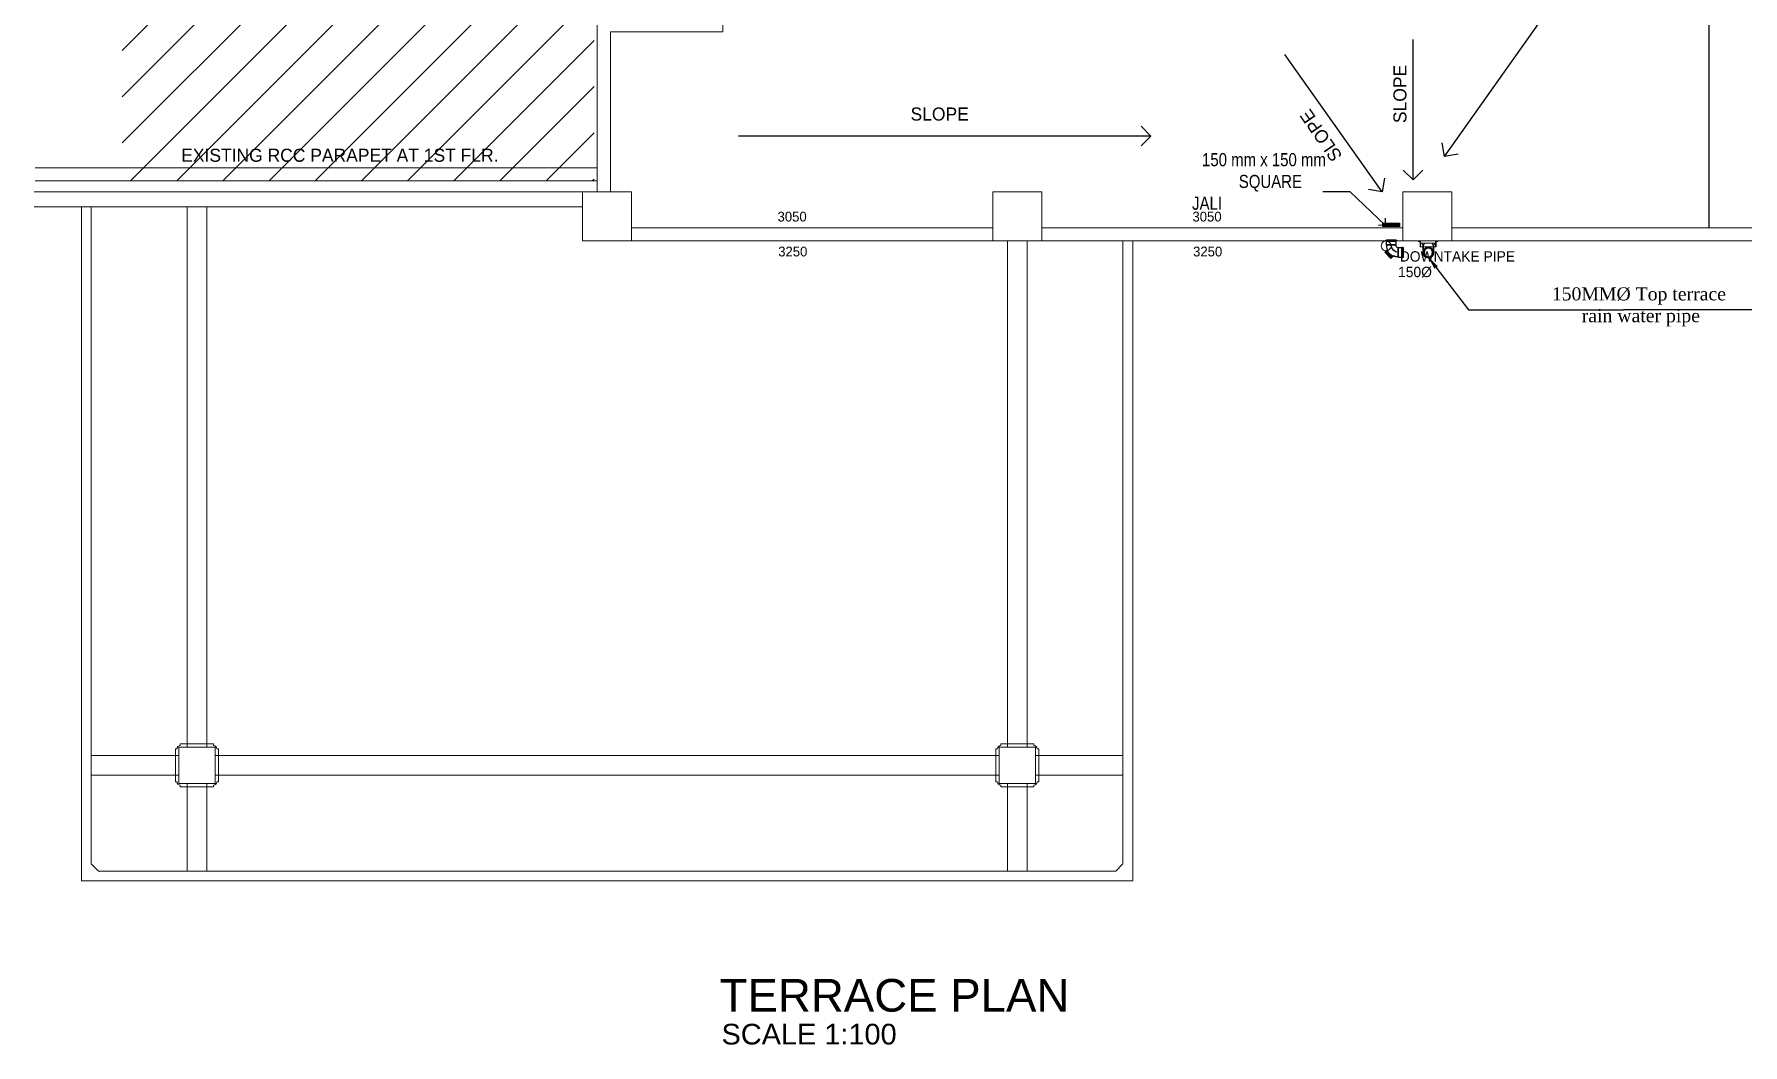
# Model space of a CAD drawing. Header units: inches. Extents: x 5899882 to 5988838, y -468923 to -96891.
# Drawn here: x 5928335 to 5954503, y -451555 to -436083 of the extents above; entities that cross this region are included whole.
import ezdxf

# ---------------------------------------------------------------- set-up
doc = ezdxf.new("R2010")
doc.units = ezdxf.units.IN
doc.header["$MEASUREMENT"] = 0
for name, color, linetype in [('0 - SLC - RIDGE LINE', 7, 'Continuous'), ('0 slc 75mm  rean water pipe', 5, 'Continuous'), ('0 slc Rwp sloape', 7, 'Continuous'), ('0 slc Square jali', 140, 'Continuous'), ('0- SLC - SLOPE', 4, 'Continuous'), ('0- SLC ARCH LAYOUT', 7, 'Continuous'), ('0-SLC-leader', 7, 'Continuous'), ('ARLC-CNTR LINE', 8, 'Continuous'), ('ARLC-PHASING', 8, 'Continuous'), ('P-TEXT', 7, 'Continuous'), ('Phe floor wash', 7, 'Continuous'), ('rwp', 5, 'Continuous')]:
    doc.layers.add(name, color=color, linetype=linetype)
for name, color, linetype, lineweight in [('0-SLC-CLAMPS', 7, 'Continuous', 9), ('ARLC-ELE0', 8, 'Continuous', 9), ('ARLC-EXIST', 8, 'Continuous', 5), ('ARLC-HATCH-C', 8, 'Continuous', 5), ('ARLC-TEXT0', 8, 'Continuous', 20)]:
    doc.layers.add(name, color=color, linetype=linetype, lineweight=lineweight)
doc.styles.add('DIM', font='times.ttf')
doc.styles.add('ROMANTIC', font='romantic.ttf')
doc.styles.get("Standard").update_dxf_attribs({"font": 'arial.ttf'})
doc.styles.add('swati', font='GOTHIC.TTF')
doc.styles.add('TI', font='swissc.ttf')
doc.dimstyles.get("Standard").update_dxf_attribs({"dimtxt": 200, "dimasz": 200, "dimexe": 0.18, "dimexo": 0.0625, "dimgap": 0.09, "dimtad": 0, "dimdec": 0, "dimrnd": 5, "dimzin": 0, "dimdsep": 46, "dimtxsty": 'Standard', "dimblk": 'OBLIQUE', "dimcen": 0.09, "dimadec": 0, "dimazin": 0, "dimtfac": 1, "dimtdec": 0, "dimtofl": 0, "dimtmove": 0, "dimatfit": 3, "dimfxl": 1, "dimtolj": 1, "dimtzin": 0, "dimarcsym": 0})
doc.dimstyles.new('Standard$7', dxfattribs={"dimtxt": 250, "dimasz": 800, "dimexe": 200, "dimexo": 100, "dimgap": 100, "dimtad": 1, "dimdec": 0, "dimrnd": 5, "dimzin": 0, "dimdsep": 46, "dimtxsty": 'ROMANTIC', "dimblk": 'ARCHTICK', "dimcen": 0.09, "dimdle": 150, "dimclrd": 251, "dimclre": 251, "dimclrt": 6, "dimadec": 0, "dimazin": 0, "dimtfac": 1, "dimtdec": 0, "dimtofl": 0, "dimtmove": 0, "dimatfit": 3, "dimldrblk": 'OPEN90', "dimfxl": 1, "dimtolj": 1, "dimtzin": 0, "dimarcsym": 0})

# ---------------------------------------------------------------- blocks, each defined once
blk = doc.blocks.new('BBB')
at = {"layer": 'ARLC-ELE0', "ltscale": 0.5}
blk.add_arc((5385590, -97077), 75, 88.4678, 270, dxfattribs=at)
at = {"layer": 'ARLC-ELE0', "ltscale": 0.001}
blk.add_arc((5385590, -97077), 75, 270, 91.5322, dxfattribs=at)
blk = doc.blocks.new('A$C4B502A18')
at = {"layer": 'ARLC-HATCH-C', "ltscale": 0.01}
h = blk.add_hatch(dxfattribs=at)
h.set_pattern_fill('ANSI31', color=256, scale=4000, style=0)
h.set_pattern_definition([(45, (-5806113.9, 109606.97), (-353.55339, 353.55339), [])])
h.paths.add_polyline_path([(-8275, -9586), (-15501, -9586), (-15501, 804), (-8305, 804), (-8305, 804), (-8075, 804), (-8075, -7056), (-8275, -7056)])
at = {"layer": 'ARLC-ELE0'}
for p, q in [((-8225, -9756), (-8225, -7106)), ((-11762, -9756), (-16849, -9756)), ((-13982, -9756), (-8450, -9756)), ((-8450, -10506), (-8450, -9756)), ((-11762, -9986), (-16849, -9986)), ((-16126, -9986), (-16126, -20304)), ((-16126, -9986), (-16126, -20176)), ((-15976, -20044), (-15976, -9986)), ((-15976, -19916), (-15976, -9986)), ((-14507, -18257), (-14507, -9986)), ((-14507, -18257), (-14507, -9986)), ((-14207, -18257), (-14207, -9986)), ((-14207, -18257), (-14207, -9986)), ((-13982, -9986), (-8450, -9986)), ((12896, -10506), (-8450, -10506)), ((-1943, -18257), (-1943, -10506)), ((-1643, -18257), (-1643, -10506)), ((-174, -20044), (-174, -10506)), ((-25, -10506), (-25, -20304)), ((-14078, -18257), (-14636, -18257)), ((-14636, -18257), (-14636, -18814)), ((-14078, -18814), (-14078, -18257)), ((-1514, -18257), (-2072, -18257)), ((-2072, -18257), (-2072, -18814)), ((-1514, -18814), (-1514, -18257)), ((-14636, -18385), (-15976, -18385)), ((-14078, -18385), (-2072, -18385)), ((-1514, -18385), (-174, -18385)), ((-14636, -18685), (-15976, -18685)), ((-14636, -18814), (-14078, -18814)), ((-14507, -18814), (-14507, -20154)), ((-14207, -18814), (-14207, -20154)), ((-14078, -18685), (-2072, -18685)), ((-2072, -18814), (-1514, -18814)), ((-1943, -18814), (-1943, -20154)), ((-1643, -18814), (-1643, -20154)), ((-1514, -18685), (-174, -18685)), ((-15976, -20044), (-15866, -20154)), ((-174, -20044), (-284, -20154)), ((-16126, -20304), (-25, -20304)), ((-15866, -20154), (-284, -20154))]:
    blk.add_line(p, q, dxfattribs=at)
at = {"layer": 'ARLC-ELE0', "ltscale": 0.001}
for p, q in [((-14686, -18281), (-14686, -18789)), ((-14661, -18281), (-14686, -18281)), ((-14103, -18206), (-14611, -18206)), ((-14611, -18206), (-14611, -18231)), ((-14103, -18206), (-14103, -18231)), ((-14053, -18281), (-14028, -18281)), ((-14028, -18281), (-14028, -18789)), ((-2122, -18281), (-2122, -18789)), ((-2097, -18281), (-2122, -18281)), ((-1539, -18206), (-2047, -18206)), ((-2047, -18206), (-2047, -18231)), ((-1539, -18206), (-1539, -18231)), ((-1489, -18281), (-1464, -18281)), ((-1464, -18281), (-1464, -18789)), ((-14661, -18789), (-14686, -18789)), ((-14611, -18864), (-14611, -18839)), ((-14103, -18864), (-14103, -18839)), ((-14053, -18789), (-14028, -18789)), ((-2097, -18789), (-2122, -18789)), ((-2047, -18864), (-2047, -18839)), ((-1539, -18864), (-1539, -18839)), ((-1489, -18789), (-1464, -18789)), ((-14103, -18864), (-14611, -18864)), ((-1539, -18864), (-2047, -18864))]:
    blk.add_line(p, q, dxfattribs=at)
at = {"layer": 'ARLC-ELE0'}
for points in [[(-8225, -9756), (-8225, -7106), (-6500, -7106), (-6500, -86)], [(-8025, -9756), (-8025, -7306), (-6300, -7306), (-6300, -86)], [(-2168, -10306), (-7700, -10306)], [(4114, -10306), (-1418, -10306)], [(10396, -10306), (4864, -10306)]]:
    blk.add_lwpolyline(points, dxfattribs=at)
for points in [[(-8450, -10506), (-7700, -10506), (-7700, -9756), (-8450, -9756)], [(-8450, -10506), (-7700, -10506), (-7700, -9756), (-8450, -9756)], [(-2168, -10506), (-1418, -10506), (-1418, -9756), (-2168, -9756)], [(4114, -10506), (4864, -10506), (4864, -9756), (4114, -9756)]]:
    blk.add_lwpolyline(points, close=True, dxfattribs=at)
at = {"layer": 'ARLC-ELE0', "ltscale": 0.001}
for centre, start, end in [((-14611, -18281), 90, 180), ((-14103, -18281), 0, 90), ((-2047, -18281), 90, 180), ((-1539, -18281), 0, 90), ((-14611, -18789), 180, 270), ((-14103, -18789), 270, 0), ((-2047, -18789), 180, 270), ((-1539, -18789), 270, 0)]:
    blk.add_arc(centre, 50, start, end, dxfattribs=at)
at = {"layer": 'ARLC-EXIST', "ltscale": 5}
for p, q in [((-16833, -9386), (-8275, -9386)), ((-16833, -9386), (-8225, -9386)), ((-16833, -9586), (-8225, -9586))]:
    blk.add_line(p, q, dxfattribs=at)
at = {"layer": 'ARLC-CNTR LINE', "rotation": 90}
blk.add_blockref('BBB', (-93221, -5396172), dxfattribs=at)
at = {"layer": 'ARLC-TEXT0', "style": 'swati'}
for s, height, p in [('EXISTING RCC PARAPET AT 1ST FLR.', 200, (-14597, -9295)), ('DOWNTAKE PIPE', 158.4, (4065, -10823)), ('150%%C', 158.4, (4039, -11061))]:
    blk.add_text(s, height=height, dxfattribs=at).set_placement(p)
at = {"layer": 'ARLC-TEXT0'}
blk.add_text('SCALE 1:100', height=316.88, dxfattribs=at).set_placement((-6322, -22809))
at = {"layer": 'ARLC-TEXT0', "insert": (-6351, -21806), "char_height": 500, "width": 13034.79, "attachment_point": 1}
blk.add_mtext('TERRACE PLAN ', dxfattribs=at)
at = {"layer": 'ARLC-PHASING', "ltscale": 350, "char_height": 150, "attachment_point": 5, "style": 'swati', "bg_fill": 2}
for s, insert in [('3050', (-5241, -10136)), ('3050', (1113, -10136)), ('3250', (-5231, -10670)), ('3250', (1123, -10670))]:
    blk.add_mtext(s, dxfattribs=dict(at, insert=insert))
blk = doc.blocks.new('_Open90')
at = {"color": 0, "linetype": 'ByBlock', "lineweight": -2}
for p, q in [((0, 0), (-1, 0)), ((-0.5, 0.5), (0, 0)), ((0, 0), (-0.5, -0.5))]:
    blk.add_line(p, q, dxfattribs=at)
blk = doc.blocks.new('an80')
for points in [[(-46, 0), (-46, 66), (-51, 66), (-51, 76), (-35, 76), (-35, 66), (-40, 66), (-40, 0)], [(46, 0), (46, 66), (51, 66), (51, 76), (35, 76), (35, 66), (40, 66), (40, 0)]]:
    blk.add_lwpolyline(points)
for radius in [46, 40]:
    blk.add_arc((0, 0), radius, 180, 360)
blk = doc.blocks.new('176')
at = {"layer": '0-SLC-CLAMPS', "elevation": 0}
for points in [[(-109, 77), (-109, 80, 0.414214), (-114, 85), (-114, 85), (-114, 66), (-61, 66, 0.414214), (-66, 71), (-103, 71, -0.414214)], [(-109, -76), (-109, -79, -0.414214), (-114, -85), (-114, -85), (-114, -65), (-61, -65, -0.414214), (-66, -70), (-103, -70, 0.414214)]]:
    blk.add_lwpolyline(points, format="xyb", close=True, dxfattribs=at)
blk.add_lwpolyline([(-93, 66), (-93, -65), (-61, -65), (-61, 66)], close=True, dxfattribs=at)
at = {"layer": 'rwp', "color": 5, "const_width": 5.36, "elevation": 0}
blk.add_lwpolyline([(-13, -42, 1), (-13, 38, 1)], format="xyb", close=True, dxfattribs=at)
at = {"layer": 'rwp', "color": 5}
for radius in [42.9, 37.5]:
    blk.add_circle((-13, -2, 0), radius, dxfattribs=at)
at = {"layer": '0-SLC-CLAMPS', "color": 6, "xscale": 1.0714285714286, "yscale": 1.0714285714286, "zscale": 1.0714285714286, "rotation": 90}
blk.add_blockref('an80', (-13, -2, 0), dxfattribs=at)
blk = doc.blocks.new('547')
at = {"layer": '0 slc Square jali', "ltscale": 500}
for points in [[(-127, 0), (-127, 54), (126, 54), (126, 0)], [(-121, 0), (-121, 54), (-117, 54), (-117, 0)], [(-112, 0), (-112, 54), (-107, 54), (-107, 0)], [(-102, 0), (-102, 54), (-97, 54), (-97, 0)], [(-92, 0), (-92, 54), (-87, 54), (-87, 0)], [(-82, 0), (-82, 54), (-77, 54), (-77, 0)], [(-72, 0), (-72, 54), (-67, 54), (-67, 0)], [(-62, 0), (-62, 54), (-57, 54), (-57, 0)], [(-52, 0), (-52, 54), (-47, 54), (-47, 0)], [(-42, 0), (-42, 54), (-37, 54), (-37, 0)], [(-32, 0), (-32, 54), (-27, 54), (-27, 0)], [(-22, 0), (-22, 54), (-17, 54), (-17, 0)], [(-12, 0), (-12, 54), (-8, 54), (-8, 0)], [(-2, 0), (-2, 54), (2, 54), (2, 0)], [(8, 0), (8, 54), (12, 54), (12, 0)], [(17, 0), (17, 54), (22, 54), (22, 0)], [(27, 0), (27, 54), (32, 54), (32, 0)], [(37, 0), (37, 54), (42, 54), (42, 0)], [(47, 0), (47, 54), (52, 54), (52, 0)], [(57, 0), (57, 54), (62, 54), (62, 0)], [(67, 0), (67, 54), (72, 54), (72, 0)], [(77, 0), (77, 54), (82, 54), (82, 0)], [(87, 0), (87, 54), (92, 54), (92, 0)], [(97, 0), (97, 54), (102, 54), (102, 0)], [(107, 0), (107, 54), (112, 54), (112, 0)], [(117, 0), (117, 54), (121, 54), (121, 0)]]:
    blk.add_lwpolyline(points, close=True, dxfattribs=at)
blk = doc.blocks.new('45 bend')
at = {"layer": '0 slc 75mm  rean water pipe'}
for p, q in [((-76, 53), (-79, 53)), ((-79, 53), (-79, -22)), ((-76, 55), (-76, -23)), ((-70, 57), (-74, 57)), ((-69, 55), (-69, -23)), ((-42, 53), (-69, 53)), ((-42, 53), (-42, -22)), ((-41, 53), (-40, 52)), ((-40, 52), (-40, -20)), ((-76, -22), (-79, -22)), ((-70, -25), (-74, -25)), ((-42, -22), (-69, -22)), ((-41, -21), (-40, -20)), ((-23, -68), (-23, -72)), ((56, -66), (-21, -66)), ((56, -74), (-21, -74)), ((-20, -39), (-18, -37)), ((55, -39), (-20, -39)), ((-20, -40), (-20, -66)), ((-20, -74), (-20, -77)), ((55, -77), (-20, -77)), ((53, -37), (-18, -37)), ((55, -39), (53, -37)), ((55, -40), (55, -66)), ((55, -74), (55, -77)), ((58, -68), (58, -72))]:
    blk.add_line(p, q, dxfattribs=at)
for points in [[(15, 65), (-4, 45)], [(19, 62), (4, 46)], [(24, 58), (9, 43)], [(65, 18), (15, 65)], [(28, 53), (15, 39)], [(33, 49), (20, 36)], [(37, 45), (25, 32)], [(42, 40), (30, 27)], [(46, 36), (34, 23)], [(51, 31), (38, 18)], [(56, 27), (42, 12)], [(60, 23), (45, 7)], [(65, 18), (45, -3)]]:
    blk.add_lwpolyline(points, dxfattribs=at)
for centre, radius, start, end in [((-74, 55), 1.87, 90, 180), ((-70, 55), 1.87, 0, 90), ((-42, 53), 0.625, 45, 90), ((-40, -42), 93.1, 67.7239, 90), ((-40, -42), 57.5, 2.5, 90), ((-37, -38), 93.2, 24.7894, 67.7106), ((-74, -23), 1.87, 180, 270), ((-70, -23), 1.87, 270, 0), ((-42, -21), 0.625, 270, 315), ((-40, -42), 22.6, 12.1697, 89.2901), ((-21, -68), 1.87, 90, 180), ((-21, -72), 1.87, 180, 270), ((-19, -40), 0.625, 135, 180), ((-40, -42), 93.1, 2.5, 24.7761), ((55, -40), 0.625, 0, 45), ((56, -68), 1.87, 0, 90), ((56, -72), 1.87, 270, 0)]:
    blk.add_arc(centre, radius, start, end, dxfattribs=at)
at = {"layer": '0 slc 75mm  rean water pipe', "color": 8}
blk.add_arc((-40, -42), 57.5, 2.5, 90, dxfattribs=at)
blk = doc.blocks.new('_OBLIQUE')
at = {"color": 0, "linetype": 'ByBlock'}
blk.add_line((-0.5, -0.5), (0.5, 0.5), dxfattribs=at)

msp = doc.modelspace()

# ---------------------------------------------------------------- block references
at = {"layer": '0- SLC ARCH LAYOUT'}
msp.add_blockref('A$C4B502A18', (5945183.9, -428741.5), dxfattribs=at)

# ---------------------------------------------------------------- next in the draw order: linework, layer by layer
at = {"layer": '0 - SLC - RIDGE LINE', "color": 1, "ltscale": 8, "const_width": 20}
msp.add_lwpolyline([(5953983.9, -422538), (5953983.9, -439048)], dxfattribs=at)

# ---------------------------------------------------------------- next in the draw order: block references
at = {"layer": '0 slc 75mm  rean water pipe', "lineweight": -3, "xscale": -2, "yscale": 2, "zscale": 2, "rotation": 90.00000460984643}
msp.add_blockref('45 bend', (5949149.5, -439388.4), dxfattribs=at)
at = {"layer": '0 slc Square jali', "color": 3}
msp.add_blockref('547', (5949117.5, -439027.9), dxfattribs=at)
at = {"layer": '0-SLC-CLAMPS', "xscale": -1.744186046511625, "yscale": 1.744186046511625, "zscale": 1.744186046511625, "rotation": 90}
msp.add_blockref('176', (5949682.9, -439446.8, 0), dxfattribs=at)

# ---------------------------------------------------------------- next in the draw order: texts
at = {"layer": '0- SLC - SLOPE', "color": 4, "ltscale": 8, "style": 'swati'}
for rotation, p in [(90, (5949351.1, -437444.5)), (124.70348, (5948378.1, -437944.3))]:
    msp.add_text('SLOPE', height=200, rotation=rotation, dxfattribs=at).set_placement(p)
msp.add_text('SLOPE', height=200, dxfattribs=at).set_placement((5941756.5, -437405.5))
at = {"layer": 'P-TEXT', "color": 7, "insert": (5951138.7, -440258), "char_height": 200, "width": 3434.546, "attachment_point": 4, "rotation": 360}
msp.add_mtext('\\pi438.42;{\\fTimes New Roman|b0|i0|c0|p18;\\C3;150MMØ Top terrace\\P\\pi820.8; rain water pipe }', dxfattribs=at)
at = {"layer": 'Phe floor wash', "lineweight": 30, "insert": (5946068.3, -438773.7), "char_height": 200, "width": 2077.5, "attachment_point": 7, "style": 'TI'}
msp.add_mtext('\\pi152.05;150 mm x 150 mm  \\P\\pi715.42;SQUARE JALI ', dxfattribs=at)

# ---------------------------------------------------------------- next in the draw order: leaders
at = {"layer": '0 slc Rwp sloape', "color": 2}
for points in [[(5949685.1, -439495.3), (5950299, -440303.5), (5952673.5, -440303.5)], [(5955874.4, -439495.3), (5955260.5, -440303.5), (5952673.5, -440303.5)]]:
    msp.add_leader(points, dimstyle='Standard', override={"dimasz": 200, "dimclrd": 3, "dimfxl": 0.18}, dxfattribs=at)
at = {"layer": '0- SLC - SLOPE', "color": 4, "ltscale": 8}
for points in [[(5949936.2, -437956.9), (5953282.8, -433226.8)], [(5949452.5, -438312.4), (5949452.5, -436165.7)], [(5948980.9, -438499), (5947490.6, -436392.5)], [(5945437, -437642.5), (5939121, -437642.5)]]:
    msp.add_leader(points, dimstyle='Standard$7', override={"dimtxt": 0.18, "dimasz": 300, "dimexe": 0.18, "dimexo": 0.0625, "dimgap": 0.09, "dimtad": 0, "dimtih": 1, "dimtoh": 1, "dimdec": 4, "dimrnd": 0, "dimdsep": 0, "dimtxsty": 'Standard', "dimdle": 0, "dimclrd": 0, "dimclre": 0, "dimclrt": 0, "dimtdec": 4, "dimfxl": 0, "dimfxlon": 1, "dimfrac": 1, "dimarcsym": 1}, dxfattribs=at)
at = {"layer": '0-SLC-leader', "lineweight": 30}
msp.add_leader([(5949026.6, -439008.2), (5948489.6, -438498.1), (5948070.2, -438498.1)], dimstyle='Standard$7', override={"dimtxt": 200, "dimasz": 150, "dimexe": 150, "dimexo": 150, "dimgap": 20, "dimtad": 0, "dimrnd": 0, "dimtxsty": 'DIM', "dimdle": 0, "dimclrd": 256, "dimclre": 256, "dimclrt": 2, "dimtdec": 4}, dxfattribs=at)

doc.saveas('drawing.dxf')
